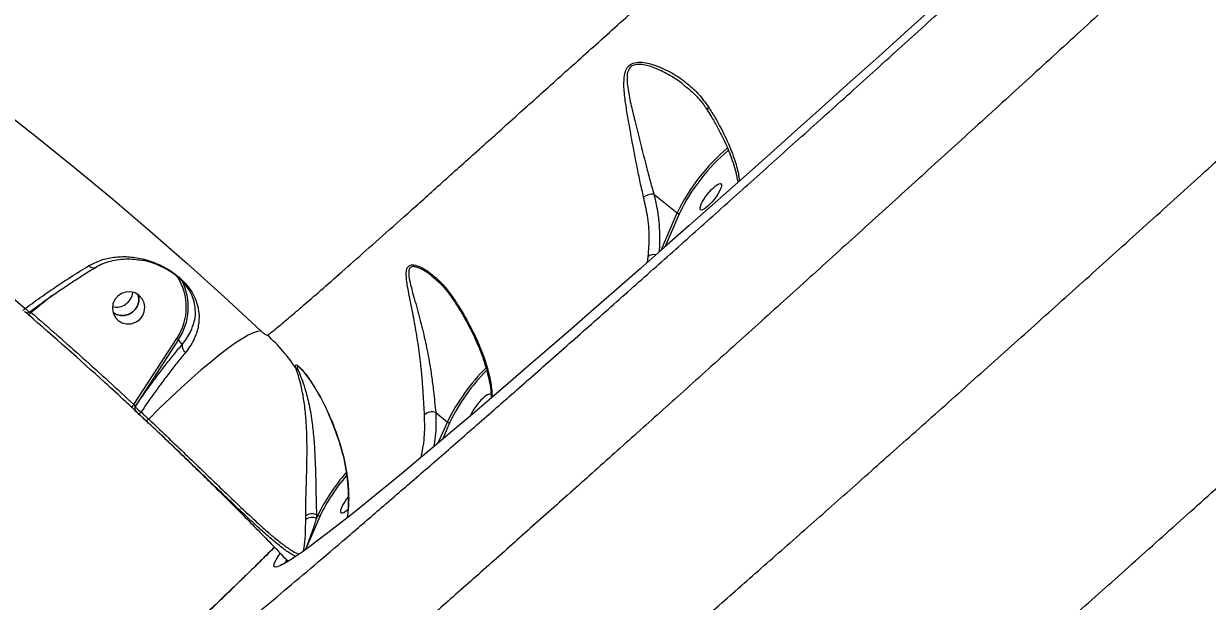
# Model space of a CAD drawing. Header units: millimetres. Extents: x -8422 to 28150, y -6982 to 5510.
# Drawn here: x 22440.4 to 22767, y 875.6 to 1035.1 of the extents above; entities that cross this region are included whole.
import ezdxf

# ---------------------------------------------------------------- set-up
doc = ezdxf.new("R2010")
doc.units = ezdxf.units.MM
for name, color, linetype in [('DIKOM_ОБЪЕКТ', 7, 'Continuous'), ('DIKOM_РАЗМЕР_ЗОНА', 7, 'Continuous'), ('DIKOM_РАЗМЕР_ОБЪЕКТА', 7, 'Continuous')]:
    doc.layers.add(name, color=color, linetype=linetype)
doc.styles.add('style1', font='arial.ttf', dxfattribs={"width": 0.8})
doc.dimstyles.new('1-50', dxfattribs={"dimtxt": 300, "dimasz": 200, "dimexe": 100, "dimexo": 0, "dimgap": 100, "dimtad": 1, "dimdec": 0, "dimtxsty": 'style1', "dimcen": 0, "dimclrd": 7, "dimclre": 7, "dimadec": 1, "dimazin": 2, "dimtfac": 1, "dimtdec": 0, "dimtmove": 1, "dimatfit": 3, "dimfxl": 0, "dimlwd": 25, "dimlwe": 18, "dimarcsym": 0})

# ---------------------------------------------------------------- blocks, each defined once
blk = doc.blocks.new('*D15')
at = {"layer": 'Defpoints', "color": 0, "transparency": 16777216}
for p in [(19380.28, 3651.45), (27070.13, 3651.45), (15204.41, -3115.19)]:
    blk.add_point(p, dxfattribs=at)
at = {"layer": 'DIKOM_РАЗМЕР_ОБЪЕКТА', "color": 7, "lineweight": 18, "transparency": 16777216}
for p, q in [((19380.28, 3651.45), (27170.13, 3651.45)), ((15204.41, -3115.19), (27170.13, -3115.19))]:
    blk.add_line(p, q, dxfattribs=at)
at = {"layer": 'DIKOM_РАЗМЕР_ОБЪЕКТА', "color": 7, "lineweight": 25, "transparency": 16777216}
blk.add_line((27070.13, -2915.19), (27070.13, 3451.45), dxfattribs=at)
at = {"layer": 'DIKOM_РАЗМЕР_ОБЪЕКТА', "color": 7, "transparency": 16777216}
for points in [[(27036.8, 3451.45), (27103.47, 3451.45), (27070.13, 3651.45)], [(27036.8, -2915.19), (27103.47, -2915.19), (27070.13, -3115.19)]]:
    blk.add_solid(points, dxfattribs=at)
at = {"layer": 'DIKOM_РАЗМЕР_ОБЪЕКТА', "color": 0, "transparency": 16777216, "insert": (26816.96, -135.25), "char_height": 300, "attachment_point": 5, "rotation": 90, "style": 'style1'}
blk.add_mtext('6750', dxfattribs=at)
blk = doc.blocks.new('*D16')
at = {"layer": 'Defpoints', "color": 0, "transparency": 16777216}
for p in [(12490, 1387.95), (23986.61, 1004.03), (12490, -5796.5)]:
    blk.add_point(p, dxfattribs=at)
at = {"layer": 'DIKOM_РАЗМЕР_ОБЪЕКТА', "color": 7, "lineweight": 18, "transparency": 16777216}
for p, q in [((12490, 1387.95), (12490, -5896.5)), ((23986.61, 1004.03), (23986.61, -5896.5))]:
    blk.add_line(p, q, dxfattribs=at)
at = {"layer": 'DIKOM_РАЗМЕР_ОБЪЕКТА', "color": 7, "lineweight": 25, "transparency": 16777216}
blk.add_line((23786.61, -5796.5), (12690, -5796.5), dxfattribs=at)
at = {"layer": 'DIKOM_РАЗМЕР_ОБЪЕКТА', "color": 7, "transparency": 16777216}
for points in [[(12690, -5763.17), (12690, -5829.83), (12490, -5796.5)], [(23786.61, -5763.17), (23786.61, -5829.83), (23986.61, -5796.5)]]:
    blk.add_solid(points, dxfattribs=at)
at = {"layer": 'DIKOM_РАЗМЕР_ОБЪЕКТА', "color": 0, "transparency": 16777216, "insert": (18238.3, -5543.33), "char_height": 300, "attachment_point": 5, "style": 'style1'}
blk.add_mtext('11500', dxfattribs=at)
blk = doc.blocks.new('*D14')
at = {"layer": 'Defpoints', "color": 0, "transparency": 16777216}
for p in [(20684.73, 5148.63), (28049.7, 5148.63), (14575.76, -5055.5)]:
    blk.add_point(p, dxfattribs=at)
at = {"layer": 'DIKOM_РАЗМЕР_ЗОНА', "color": 7, "lineweight": 18, "transparency": 16777216}
for p, q in [((20684.73, 5148.63), (28149.7, 5148.63)), ((14575.76, -5055.5), (28149.7, -5055.5))]:
    blk.add_line(p, q, dxfattribs=at)
at = {"layer": 'DIKOM_РАЗМЕР_ЗОНА', "color": 7, "lineweight": 25, "transparency": 16777216}
blk.add_line((28049.7, -4855.5), (28049.7, 4948.63), dxfattribs=at)
at = {"layer": 'DIKOM_РАЗМЕР_ЗОНА', "color": 7, "transparency": 16777216}
for points in [[(28016.36, 4948.63), (28083.03, 4948.63), (28049.7, 5148.63)], [(28016.36, -4855.5), (28083.03, -4855.5), (28049.7, -5055.5)]]:
    blk.add_solid(points, dxfattribs=at)
at = {"layer": 'DIKOM_РАЗМЕР_ЗОНА', "color": 0, "transparency": 16777216, "insert": (27796.52, -63.59), "char_height": 300, "attachment_point": 5, "rotation": 90, "style": 'style1'}
blk.add_mtext('10200', dxfattribs=at)
blk = doc.blocks.new('*D13')
at = {"layer": 'Defpoints', "color": 0, "transparency": 16777216}
for p in [(10490, 1785.06), (25983.09, 460.53), (10490, -6882.5)]:
    blk.add_point(p, dxfattribs=at)
at = {"layer": 'DIKOM_РАЗМЕР_ЗОНА', "color": 7, "lineweight": 18, "transparency": 16777216}
for p, q in [((10490, 1785.06), (10490, -6982.5)), ((25983.09, 460.53), (25983.09, -6982.5))]:
    blk.add_line(p, q, dxfattribs=at)
at = {"layer": 'DIKOM_РАЗМЕР_ЗОНА', "color": 7, "lineweight": 25, "transparency": 16777216}
blk.add_line((25783.09, -6882.5), (10690, -6882.5), dxfattribs=at)
at = {"layer": 'DIKOM_РАЗМЕР_ЗОНА', "color": 7, "transparency": 16777216}
for points in [[(10690, -6849.17), (10690, -6915.83), (10490, -6882.5)], [(25783.09, -6849.17), (25783.09, -6915.83), (25983.09, -6882.5)]]:
    blk.add_solid(points, dxfattribs=at)
at = {"layer": 'DIKOM_РАЗМЕР_ЗОНА', "color": 0, "transparency": 16777216, "insert": (18236.55, -6629.33), "char_height": 300, "attachment_point": 5, "style": 'style1'}
blk.add_mtext('15500', dxfattribs=at)

msp = doc.modelspace()

# ---------------------------------------------------------------- linework, layer by layer
at = {"layer": 'DIKOM_ОБЪЕКТ', "color": 7, "linetype": 'Continuous', "lineweight": 15}
for p, q in [((22623.02, 1017.68), (22622.88, 1017.8)), ((22614.31, 987.94), (22620.71, 982.79)), ((22616.28, 972.49), (22620.71, 982.79)), ((22621.39, 982.72), (22617.41, 973.5)), ((22460.07, 967.68), (22460.04, 967.67)), ((22448.34, 959.98), (22442.49, 955.33)), ((22559.04, 958.72), (22559.06, 958.69)), ((22440.78, 955.53), (22440.78, 955.53)), ((22470.88, 929.89), (22482.72, 948.15)), ((22483.19, 947.82), (22471.22, 929.37)), ((22484.15, 946.47), (22483.19, 947.82)), ((22471.22, 929.37), (22471.23, 929.36)), ((22471.38, 928.11), (22471.38, 928.11)), ((22554.11, 927.67), (22557.33, 925.08)), ((22554.84, 919.31), (22557.33, 925.08)), ((22558, 925.02), (22555.95, 920.25)), ((22522.26, 899.23), (22518.23, 889.88)), ((22518.26, 898.1), (22518.27, 899.18)), ((22521.23, 899.58), (22521.22, 898.46)), ((22521.22, 898.46), (22521.58, 899.3)), ((22521.23, 899.59), (22521.23, 899.58)), ((22521.23, 899.58), (22521.58, 899.3))]:
    msp.add_line(p, q, dxfattribs=at)
at = {"layer": 'DIKOM_ОБЪЕКТ', "color": 7, "linetype": 'Continuous', "lineweight": 15, "flags": 128}
for points in [[(22692.5, 1040.55), (22684.38, 1033.24), (22676.38, 1026.03), (22668.49, 1018.95), (22660.73, 1012), (22653.11, 1005.18), (22645.62, 998.5), (22638.28, 991.97), (22631.09, 985.59), (22624.06, 979.36), (22617.19, 973.29), (22610.49, 967.39), (22603.96, 961.67), (22597.61, 956.11), (22591.45, 950.74), (22585.48, 945.55), (22579.71, 940.55), (22574.13, 935.75), (22568.76, 931.14), (22563.6, 926.73), (22558.65, 922.53), (22553.92, 918.54), (22549.41, 914.76), (22545.13, 911.19), (22541.07, 907.84), (22537.25, 904.71), (22533.66, 901.8), (22530.32, 899.12), (22527.21, 896.67), (22524.34, 894.45), (22521.73, 892.45), (22519.36, 890.7), (22517.24, 889.17), (22515.37, 887.88), (22513.76, 886.83), (22512.4, 886.02), (22512.39, 886.02)], [(22402.92, 1034.54), (22412.09, 1027.98), (22422.75, 1020.14), (22433.38, 1012.08), (22443.95, 1003.81), (22454.46, 995.35), (22464.91, 986.69), (22475.29, 977.84), (22485.58, 968.81), (22495.79, 959.61), (22505.91, 950.23)], [(22392.02, 995.8), (22398.2, 991.11), (22404.35, 986.36), (22410.49, 981.54), (22416.61, 976.65), (22422.72, 971.7), (22428.79, 966.68), (22434.85, 961.6), (22440.88, 956.46)], [(22466.53, 953.13), (22467.61, 952.48), (22468.84, 952.17), (22470.12, 952.21), (22471.33, 952.61), (22472.39, 953.33), (22473.2, 954.32), (22473.71, 955.49), (22473.86, 956.75), (22473.66, 958), (22473.1, 959.13), (22472.25, 960.06), (22471.17, 960.7), (22469.94, 961.02), (22468.66, 960.97), (22467.45, 960.57), (22466.39, 959.85), (22465.58, 958.86), (22465.07, 957.69), (22464.91, 956.43), (22465.12, 955.19), (22465.67, 954.05), (22466.53, 953.13)], [(22505.91, 950.23), (22504.98, 950.11), (22503.8, 949.71), (22502.37, 949.03), (22500.71, 948.07), (22498.83, 946.84), (22496.75, 945.35), (22494.48, 943.61), (22492.04, 941.64), (22489.44, 939.45), (22486.71, 937.06), (22483.88, 934.49), (22480.95, 931.75), (22477.96, 928.87), (22474.93, 925.87)], [(22472.82, 927.84), (22473.09, 927.59), (22473.35, 927.34), (22473.61, 927.1), (22473.88, 926.85), (22474.14, 926.61), (22474.4, 926.36), (22474.66, 926.11), (22474.93, 925.87)], [(22474.29, 925.38), (22474.03, 925.63), (22473.77, 925.88), (22473.5, 926.12), (22473.24, 926.37), (22472.98, 926.62), (22472.71, 926.86), (22472.45, 927.11), (22472.19, 927.36)], [(22512.39, 886.02), (22511.29, 885.45), (22510.45, 885.11), (22509.86, 885.02), (22509.53, 885.16), (22509.46, 885.54), (22509.64, 886.17), (22510.09, 887.03), (22510.79, 888.12), (22511.25, 888.78)], [(22512.98, 887.03), (22512.91, 886.91), (22512.49, 886.1)]]:
    msp.add_lwpolyline(points, dxfattribs=at)
at = {"layer": 'DIKOM_ОБЪЕКТ', "color": 7, "linetype": 'Continuous', "lineweight": 15}
for centre, radius, start, end in [((22630.04, 1011.32), 0.934, 132.7245, 199.0596), ((22669.91, 958.98), 54.66, 130.1608, 154.1783), ((22668.82, 959.85), 52.66, 130.0789, 154.258), ((22613.87, 984.04), 3.93, 83.5866, 127.5042), ((22621.1, 983.22), 0.574, 227.9737, 300.3638), ((22614.2, 968.85), 2.44, 75.1956, 126.877), ((22459.68, 969.11), 1.49, 215.4285, 284.1394), ((22469.55, 956.8), 15.76, 326.7432, 32.4772), ((22469.58, 956.74), 16.27, 326.7702, 26.4745), ((22466.02, 961.34), 4.54, 256.1138, 354.5092), ((22559.57, 958.95), 0.578, 151.9303, 203.6797), ((22440.01, 957.01), 1.03, 281.8291, 327.8226), ((22441.23, 956.12), 1.48, 289.6867, 328.0024), ((22481.15, 945.47), 3.11, 48.9833, 59.6381), ((22473.64, 911.94), 50.39, 33.6242, 47.3814), ((22486.2, 946.13), 2.08, 170.6233, 239.2144), ((22516.96, 940.9), 1.73, 217.78, 242.9008), ((22606.9, 900.99), 55.12, 134.8818, 154.075), ((22605.59, 901.98), 52.87, 134.9956, 154.1745), ((22469.63, 930.74), 1.51, 287.8202, 325.7453), ((22472.05, 928.83), 0.99, 147.0426, 226.6737), ((22472.06, 928.83), 0.99, 147.0421, 226.6743), ((22471.7, 928.67), 1.4, 290.4477, 323.506), ((22553.05, 925.07), 2.81, 67.7871, 135.8433), ((22557.71, 925.51), 0.574, 227.9756, 300.3618), ((22569.11, 876.33), 52.79, 138.7431, 154.2055), ((22566.3, 878.27), 48.77, 138.9272, 154.5505), ((22520.03, 895.94), 2.79, 64.665, 129.3784), ((22521.97, 899.72), 0.574, 227.9736, 300.3639)]:
    msp.add_arc(centre, radius, start, end, dxfattribs=at)
msp.add_ellipse((22629.99, 987.24), major_axis=(2.82, 3.57), ratio=0.25693, dxfattribs=at)
for centre, start_param, end_param in [((22566.49, 929.18), 6.243033, 8.75363), ((22530.81, 903.62), 1.538307, 4.118416)]:
    msp.add_ellipse(centre, major_axis=(2.82, 3.57), ratio=0.25693, start_param=start_param, end_param=end_param, dxfattribs=at)
for points, knots in [([(22463.68, 845.62), (22462.89, 844.59), (22461.3, 842.51), (22460.1, 840.55), (22459.65, 839.32), (22459.85, 838.76), (22460.68, 838.77), (22462.14, 839.36), (22464.26, 840.57), (22467.07, 842.4), (22470.52, 844.84), (22474.57, 847.85), (22479.2, 851.4), (22484.38, 855.49), (22490.13, 860.12), (22496.52, 865.34), (22503.56, 871.16), (22511.24, 877.6), (22519.49, 884.58), (22528.21, 892), (22537.35, 899.86), (22546.89, 908.11), (22556.91, 916.81), (22567.47, 926.04), (22578.59, 935.8), (22590.26, 946.09), (22602.35, 956.79), (22614.72, 967.79), (22627.35, 979.05), (22640.2, 990.55), (22653.36, 1002.36), (22666.94, 1014.58), (22680.93, 1027.21), (22695.31, 1040.23), (22709.92, 1053.49), (22725.33, 1067.51), (22741.55, 1082.31), (22758.56, 1097.88), (22775.84, 1113.73), (22793.35, 1129.84), (22811.05, 1146.17), (22827.87, 1161.72), (22843.76, 1176.46), (22858.7, 1190.35), (22873.59, 1204.21), (22888.52, 1218.15), (22903.47, 1232.14), (22918.42, 1246.16), (22933.18, 1260.05), (22947.61, 1273.65), (22961.67, 1286.93), (22975.35, 1299.9), (22988.77, 1312.65), (23002.02, 1325.28), (23015.07, 1337.75), (23027.9, 1350.05), (23040.35, 1362.02), (23052.29, 1373.54), (23063.7, 1384.6), (23074.6, 1395.2), (23085.06, 1405.42), (23095.15, 1415.33), (23104.85, 1424.89), (23114.13, 1434.09), (23122.87, 1442.82), (23130.98, 1450.97), (23138.45, 1458.55), (23145.31, 1465.56), (23151.61, 1472.07), (23157.38, 1478.11), (23162.61, 1483.67), (23167.26, 1488.71), (23171.28, 1493.18), (23174.62, 1497.02), (23177.3, 1500.24), (23179.34, 1502.87), (23180.75, 1504.93), (23181.55, 1506.43), (23181.71, 1507.34), (23181.21, 1507.65), (23180.06, 1507.36), (23178.48, 1506.58), (23176.72, 1505.54), (23175.51, 1504.75), (23174.9, 1504.35)], [0, 0, 0, 0, 0.014465, 0.028965, 0.040896, 0.052838, 0.06478, 0.076711, 0.08899, 0.101279, 0.113569, 0.125847, 0.137779, 0.149722, 0.161665, 0.173598, 0.185878, 0.198169, 0.210461, 0.222741, 0.234655, 0.246579, 0.258502, 0.270416, 0.282674, 0.294944, 0.307213, 0.319472, 0.331406, 0.34335, 0.355294, 0.367228, 0.379509, 0.391801, 0.404093, 0.416374, 0.43016, 0.443953, 0.457739, 0.471823, 0.485915, 0.499998, 0.511916, 0.523844, 0.535771, 0.547689, 0.559953, 0.572228, 0.584503, 0.596767, 0.608684, 0.620612, 0.63254, 0.644457, 0.65672, 0.668993, 0.681267, 0.69353, 0.705463, 0.717406, 0.729349, 0.741282, 0.753561, 0.765852, 0.778142, 0.790422, 0.802353, 0.814295, 0.826236, 0.838167, 0.850446, 0.862736, 0.875027, 0.887306, 0.899222, 0.911149, 0.923075, 0.934991, 0.947253, 0.959525, 0.971798, 0.98406, 0.992027, 1, 1, 1, 1]), ([(23225.41, 1503.91), (23225.44, 1503.9), (23225.66, 1503.85), (23225.41, 1503.15), (23224.58, 1501.75), (23222.99, 1499.63), (23220.72, 1496.89), (23217.78, 1493.54), (23214.2, 1489.61), (23210, 1485.13), (23205.17, 1480.07), (23199.66, 1474.39), (23193.45, 1468.07), (23186.54, 1461.1), (23178.99, 1453.56), (23170.91, 1445.55), (23162.32, 1437.08), (23153.26, 1428.19), (23143.66, 1418.82), (23133.45, 1408.89), (23122.61, 1398.4), (23111.16, 1387.36), (23099.21, 1375.88), (23086.92, 1364.11), (23074.32, 1352.07), (23061.44, 1339.8), (23048.19, 1327.21), (23034.45, 1314.19), (23020.24, 1300.74), (23005.57, 1286.89), (22990.59, 1272.79), (22975.5, 1258.61), (22960.31, 1244.36), (22945.06, 1230.08), (22929.64, 1215.66), (22913.92, 1201), (22897.92, 1186.09), (22881.66, 1170.97), (22865.33, 1155.82), (22848.29, 1140.02), (22830.57, 1123.62), (22812.19, 1106.65), (22793.76, 1089.65), (22775.31, 1072.67), (22756.89, 1055.76), (22739.61, 1039.92), (22723.46, 1025.15), (22708.43, 1011.43), (22693.63, 997.94), (22678.95, 984.6), (22664.42, 971.42), (22650.08, 958.44), (22636.09, 945.8), (22622.62, 933.67), (22609.67, 922.04), (22597.25, 910.92), (22585.26, 900.21), (22573.59, 889.84), (22562.3, 879.82), (22551.41, 870.21), (22541.05, 861.1), (22531.32, 852.59), (22522.24, 844.7), (22513.8, 837.39), (22505.92, 830.63), (22498.55, 824.36), (22491.74, 818.62), (22485.5, 813.42), (22479.91, 808.85), (22475.04, 804.94), (22470.86, 801.68), (22467.36, 799.05), (22464.52, 797.04), (22462.3, 795.61), (22460.8, 794.86), (22460.04, 794.64), (22459.99, 794.87), (22459.99, 794.91)], [0, 0, 0, 0, 0.002674, 0.015913, 0.029531, 0.043163, 0.056794, 0.070413, 0.083673, 0.096944, 0.110214, 0.123474, 0.137119, 0.150778, 0.164436, 0.178082, 0.191342, 0.204614, 0.217886, 0.231147, 0.244793, 0.258451, 0.27211, 0.285756, 0.298999, 0.312254, 0.325509, 0.338752, 0.352379, 0.366018, 0.379657, 0.393284, 0.406529, 0.419785, 0.433041, 0.446285, 0.459914, 0.473556, 0.487197, 0.500826, 0.516147, 0.531476, 0.546797, 0.562449, 0.578109, 0.593761, 0.607023, 0.620296, 0.633569, 0.646831, 0.660478, 0.674138, 0.687797, 0.701445, 0.714684, 0.727934, 0.741185, 0.754424, 0.768046, 0.781681, 0.795315, 0.808937, 0.822198, 0.83547, 0.848743, 0.862003, 0.875651, 0.889312, 0.902972, 0.91662, 0.929876, 0.943144, 0.956412, 0.969668, 0.983311, 0.996967, 1, 1, 1, 1]), ([(22621.68, 865.21), (22625.68, 868.71), (22633.69, 875.72), (22646.25, 886.77), (22659.17, 898.17), (22672.59, 910.07), (22686.51, 922.44), (22700.91, 935.29), (22715.62, 948.46), (22730.48, 961.81), (22745.46, 975.3), (22760.52, 988.91), (22775.77, 1002.73), (22791.33, 1016.88), (22807.19, 1031.34), (22823.33, 1046.1), (22839.56, 1060.99), (22855.7, 1075.83), (22871.72, 1090.62), (22887.6, 1105.31), (22903.46, 1120.03), (22919.41, 1134.87), (22935.43, 1149.83), (22951.5, 1164.87), (22967.42, 1179.83), (22983.01, 1194.51), (22998.26, 1208.92), (23013.14, 1223.02), (23027.78, 1236.93), (23042.3, 1250.77), (23056.65, 1264.5), (23070.81, 1278.08), (23084.62, 1291.37), (23098.78, 1305.05), (23113.18, 1319.01), (23127.76, 1333.2), (23136.94, 1342.19), (23141.53, 1346.69)], [0, 0, 0, 0, 0.027716, 0.055455, 0.083195, 0.110911, 0.139432, 0.167979, 0.196526, 0.225047, 0.252759, 0.280495, 0.30823, 0.335942, 0.364457, 0.392998, 0.421539, 0.450054, 0.477791, 0.505552, 0.533314, 0.561051, 0.589595, 0.618166, 0.646737, 0.675282, 0.70299, 0.730722, 0.758455, 0.786163, 0.814675, 0.843213, 0.871751, 0.900263, 0.933502, 0.966761, 1, 1, 1, 1]), ([(22507.76, 949.02), (22508.48, 949.59), (22509.92, 950.73), (22512.95, 953.26), (22516.62, 956.39), (22521.15, 960.32), (22526.6, 965.1), (22533.02, 970.78), (22540.31, 977.27), (22548.48, 984.56), (22557.52, 992.66), (22567.14, 1001.3), (22577.26, 1010.39), (22587.82, 1019.87), (22599.09, 1029.99), (22611.06, 1040.75), (22623.73, 1052.11), (22637.09, 1064.08), (22651.12, 1076.65), (22665.87, 1089.85), (22681.12, 1103.49), (22696.51, 1117.24), (22711.89, 1130.99), (22727.17, 1144.66), (22742.79, 1158.63), (22758.7, 1172.87), (22774.85, 1187.35), (22790.77, 1201.65), (22806.43, 1215.74), (22821.78, 1229.58), (22837.15, 1243.47), (22852.49, 1257.38), (22867.77, 1271.27), (22877.74, 1280.36), (22882.72, 1284.9)], [0, 0, 0, 0, 0.028334, 0.056667, 0.085283, 0.113898, 0.145532, 0.177191, 0.208824, 0.24139, 0.273983, 0.306549, 0.337187, 0.367849, 0.398487, 0.43001, 0.461558, 0.49308, 0.525743, 0.558406, 0.591537, 0.624669, 0.655787, 0.68693, 0.718048, 0.750073, 0.782124, 0.81415, 0.844705, 0.875282, 0.905838, 0.937217, 0.968621, 1, 1, 1, 1]), ([(22701.81, 846.5), (22703.28, 847.79), (22706.96, 851.03), (22713.01, 856.38), (22719.94, 862.51), (22727, 868.78), (22734.2, 875.18), (22741.53, 881.72), (22748.99, 888.38), (22756.58, 895.18), (22764.27, 902.07), (22772.05, 909.07), (22779.94, 916.17), (22787.96, 923.41), (22796.1, 930.76), (22804.33, 938.21), (22812.64, 945.75), (22821.01, 953.35), (22829.42, 961), (22837.85, 968.68), (22846.33, 976.42), (22854.87, 984.22), (22863.49, 992.11), (22872.17, 1000.06), (22880.88, 1008.07), (22889.63, 1016.1), (22898.39, 1024.17), (22907.17, 1032.27), (22915.96, 1040.39), (22924.74, 1048.51), (22933.5, 1056.61), (22942.24, 1064.73), (22950.99, 1072.85), (22959.73, 1080.98), (22968.43, 1089.08), (22977.1, 1097.17), (22985.73, 1105.23), (22994.33, 1113.27), (23002.88, 1121.29), (23011.41, 1129.28), (23019.88, 1137.24), (23028.28, 1145.16), (23036.6, 1153), (23044.82, 1160.76), (23052.94, 1168.43), (23060.95, 1176.03), (23068.87, 1183.54), (23076.69, 1190.97), (23084.42, 1198.33), (23092.06, 1205.62), (23099.6, 1212.83), (23107.01, 1219.93), (23114.28, 1226.9), (23121.4, 1233.74), (23128.41, 1240.5), (23135.3, 1247.16), (23142.06, 1253.7), (23148.39, 1259.84), (23152.38, 1263.73), (23154.24, 1265.53)], [0, 0, 0, 0, 0.011749, 0.029569, 0.047278, 0.06489, 0.082608, 0.100306, 0.118003, 0.135715, 0.153472, 0.171022, 0.188677, 0.206408, 0.224188, 0.241991, 0.259788, 0.277546, 0.295238, 0.312838, 0.330329, 0.347917, 0.3656, 0.383279, 0.400968, 0.418687, 0.436335, 0.454007, 0.471728, 0.489412, 0.506982, 0.52453, 0.542217, 0.559869, 0.5775, 0.595124, 0.612752, 0.630395, 0.648065, 0.665776, 0.68354, 0.701284, 0.719008, 0.736673, 0.754299, 0.771903, 0.789505, 0.807119, 0.824762, 0.842453, 0.860209, 0.878051, 0.895642, 0.913296, 0.93104, 0.948848, 0.966695, 0.984554, 1, 1, 1, 1]), ([(22611.48, 987.16), (22611.17, 988.5), (22610.53, 991.2), (22609.55, 996.11), (22608.48, 1001.64), (22607.52, 1007.08), (22606.68, 1011.79), (22606.12, 1015.79), (22605.98, 1019.16), (22606.29, 1021.69), (22607.11, 1023.33), (22608.57, 1024.3), (22610.51, 1024.49), (22612.58, 1024.19), (22615.56, 1023.31), (22619.33, 1021.56), (22623.38, 1018.75), (22626.83, 1015.6), (22628.54, 1013.2), (22629.4, 1012.01)], [0, 0, 0, 0, 0.06383, 0.127769, 0.215881, 0.304121, 0.365605, 0.427188, 0.488252, 0.526875, 0.557601, 0.588566, 0.624307, 0.65855, 0.692896, 0.77489, 0.856991, 0.928527, 1, 1, 1, 1]), ([(22622.88, 1017.8), (22622.61, 1018.04), (22621.22, 1019.29), (22618.25, 1021.08), (22614.94, 1022.73), (22612.31, 1023.56), (22610.5, 1023.88), (22608.91, 1023.76), (22608.03, 1023.24), (22607.42, 1022.56), (22606.95, 1021.45), (22606.86, 1019.57), (22607.14, 1016.71), (22607.9, 1012.95), (22609.1, 1007.93), (22610.51, 1002.33), (22611.91, 996.85), (22613.17, 991.97), (22613.93, 989.3), (22614.31, 987.94)], [0, 0, 0, 0, 0.020694, 0.10752, 0.195732, 0.231396, 0.267635, 0.304784, 0.330613, 0.337209, 0.369641, 0.411079, 0.454253, 0.539572, 0.626331, 0.734509, 0.845059, 0.921602, 1, 1, 1, 1]), ([(22622.91, 1017.81), (22623.36, 1017.47), (22624.64, 1016.48), (22626.46, 1014.64), (22628.1, 1012.72), (22628.87, 1011.44), (22629.14, 1011.01)], [0, 0, 0, 0, 0.182402, 0.517168, 0.834111, 1, 1, 1, 1]), ([(22629.14, 1011), (22629.53, 1010.38), (22630.55, 1008.76), (22631.98, 1006.2), (22633.46, 1003.33), (22634.72, 1000.54), (22635.76, 997.86), (22636.58, 995.32), (22637.16, 993.09), (22637.36, 991.8), (22637.45, 991.24)], [0, 0, 0, 0, 0.083973, 0.218511, 0.353717, 0.489401, 0.625353, 0.760694, 0.896168, 1, 1, 1, 1]), ([(22629.4, 1012.01), (22630.02, 1011.02), (22631.86, 1008.05), (22634.39, 1003.21), (22636.46, 998.05), (22637.6, 994.15), (22637.8, 992.25), (22637.86, 991.61)], [0, 0, 0, 0, 0.129845, 0.390127, 0.656817, 0.883345, 1, 1, 1, 1]), ([(22612.74, 970.8), (22612.88, 972.59), (22613.16, 976.2), (22612.68, 981.73), (22611.86, 985.46), (22611.48, 987.16)], [0, 0, 0, 0, 0.348178, 0.703135, 1, 1, 1, 1]), ([(22614.31, 987.94), (22614.6, 986.69), (22615.18, 984.17), (22615.69, 980.45), (22615.93, 976.78), (22615.9, 973.95), (22615.74, 972.4), (22615.7, 971.99)], [0, 0, 0, 0, 0.225983, 0.451965, 0.684524, 0.917086, 1, 1, 1, 1]), ([(22458.46, 968.25), (22459.55, 968.8), (22461.74, 969.91), (22465.38, 970.68), (22469.18, 970.83), (22472.54, 970.34), (22475.35, 969.55), (22477.43, 968.75), (22479.34, 967.8), (22481.36, 966.59), (22483.57, 964.91), (22485.4, 963.01), (22486.61, 961.34), (22487.62, 959.58), (22488.41, 957.51), (22488.9, 954.79), (22488.78, 951.7), (22487.88, 948.73), (22486.61, 946.27), (22485.63, 944.98), (22485.14, 944.34)], [0, 0, 0, 0, 0.072775, 0.145626, 0.222084, 0.298518, 0.340928, 0.383292, 0.416482, 0.44961, 0.498644, 0.54779, 0.580847, 0.613967, 0.671083, 0.728318, 0.813204, 0.898077, 0.949049, 1, 1, 1, 1]), ([(22460.06, 967.69), (22460.65, 968.01), (22461.89, 968.7), (22463.94, 969.42), (22466.19, 969.92), (22468.57, 970.13), (22470.8, 970.08), (22472.26, 969.84), (22472.86, 969.74)], [0, 0, 0, 0, 0.153654, 0.322518, 0.498283, 0.679801, 0.866373, 1, 1, 1, 1]), ([(22612.5, 969.18), (22612.53, 969.35), (22612.63, 969.87), (22612.69, 970.43), (22612.74, 970.8)], [0, 0, 0, 0, 0.341729, 1, 1, 1, 1]), ([(22440.88, 956.46), (22442.46, 957.61), (22445.37, 959.72), (22449.53, 962.58), (22453.89, 965.46), (22456.78, 967.22), (22458.46, 968.25)], [0, 0, 0, 0, 0.258077, 0.475009, 0.694073, 1, 1, 1, 1]), ([(22444.15, 956.99), (22445.2, 957.75), (22447.32, 959.28), (22450.46, 961.47), (22453.57, 963.56), (22456.58, 965.51), (22458.74, 966.87), (22459.86, 967.54), (22460.05, 967.65)], [0, 0, 0, 0, 0.189652, 0.382328, 0.575464, 0.76848, 0.960872, 1, 1, 1, 1]), ([(22487.46, 952.79), (22487.49, 952.88), (22487.88, 954), (22487.87, 955.81), (22487.55, 958.25), (22486.9, 960.08), (22486.03, 961.66), (22484.98, 963.14), (22483.33, 964.87), (22481.33, 966.39), (22479.5, 967.47), (22477.76, 968.33), (22475.86, 969.03), (22474.25, 969.54), (22473.33, 969.66), (22473.07, 969.69)], [0, 0, 0, 0, 0.01411, 0.178864, 0.285417, 0.394043, 0.453579, 0.514579, 0.601738, 0.688774, 0.748379, 0.809723, 0.888703, 0.968838, 1, 1, 1, 1]), ([(22551.03, 927.03), (22550.98, 927.96), (22550.87, 929.82), (22550.68, 933.19), (22550.41, 936.94), (22549.96, 941.62), (22549.27, 946.85), (22548.32, 952.54), (22547.2, 958), (22546.41, 962.03), (22546.03, 964.72), (22545.95, 966.32), (22546.17, 967.65), (22546.89, 968.43), (22548.2, 968.56), (22550.05, 967.88), (22552.17, 966.57), (22554.47, 964.69), (22556.85, 962.29), (22558.32, 960.25), (22559.06, 959.22)], [0, 0, 0, 0, 0.047839, 0.095733, 0.155129, 0.21462, 0.302068, 0.389666, 0.48175, 0.573688, 0.607072, 0.640386, 0.67723, 0.707557, 0.737925, 0.782831, 0.829122, 0.875539, 0.937763, 1, 1, 1, 1]), ([(22553.15, 965.27), (22553.05, 965.35), (22552.22, 966.08), (22550.64, 967.1), (22548.77, 967.97), (22547.5, 968.03), (22546.79, 967.46), (22546.6, 966.15), (22546.89, 964.18), (22547.47, 961.77), (22548.46, 958.24), (22549.74, 953.64), (22551.17, 947.83), (22552.23, 942.53), (22553, 937.73), (22553.48, 933.95), (22553.84, 930.52), (22554.02, 928.63), (22554.11, 927.67)], [0, 0, 0, 0, 0.007872, 0.067501, 0.12063, 0.151818, 0.182927, 0.222839, 0.276021, 0.333707, 0.391478, 0.510274, 0.620678, 0.733414, 0.807454, 0.883212, 0.940734, 1, 1, 1, 1]), ([(22553.15, 965.27), (22553.52, 964.97), (22554.56, 964.14), (22556.19, 962.49), (22557.81, 960.61), (22558.69, 959.26), (22559.04, 958.72)], [0, 0, 0, 0, 0.167138, 0.47333, 0.790212, 1, 1, 1, 1]), ([(22472.02, 960.23), (22472.08, 960.01), (22472.27, 959.31), (22472.19, 958.05), (22471.64, 956.63), (22470.64, 955.46), (22469.31, 954.68), (22467.8, 954.39), (22466.33, 954.57), (22465.53, 955.05), (22465.15, 955.28)], [0, 0, 0, 0, 0.06295, 0.199241, 0.335533, 0.471814, 0.608097, 0.744399, 0.880693, 1, 1, 1, 1]), ([(22465.16, 955.27), (22465.56, 955.03), (22466.39, 954.55), (22467.88, 954.4), (22469.38, 954.71), (22470.7, 955.51), (22471.69, 956.7), (22472.2, 958.13), (22472.3, 959.39), (22472.04, 960.05), (22471.96, 960.26)], [0, 0, 0, 0, 0.124934, 0.26093, 0.396921, 0.532917, 0.668918, 0.804908, 0.940903, 1, 1, 1, 1]), ([(22442.06, 955.44), (22442.75, 955.96), (22443.44, 956.48), (22444.14, 956.98), (22444.15, 956.99)], [0, 0, 0, 0, 0.982499, 1, 1, 1, 1]), ([(22559.05, 958.68), (22559.61, 957.82), (22560.8, 955.97), (22562.42, 953.18), (22563.95, 950.28), (22565.31, 947.39), (22566.51, 944.54), (22567.5, 941.75), (22568.32, 939.02), (22568.92, 936.39), (22569.32, 933.93), (22569.41, 932.45), (22569.45, 931.74)], [0, 0, 0, 0, 0.083061, 0.177, 0.273513, 0.37253, 0.473795, 0.576876, 0.681654, 0.78988, 0.898989, 1, 1, 1, 1]), ([(22559.06, 959.22), (22559.71, 958.23), (22561.66, 955.23), (22564.34, 950.38), (22566.76, 945), (22568.41, 940.13), (22569.44, 935.76), (22569.62, 933.21), (22569.71, 931.96)], [0, 0, 0, 0, 0.094051, 0.284548, 0.475184, 0.651682, 0.828788, 1, 1, 1, 1]), ([(22440.67, 955.62), (22440.68, 955.61), (22440.76, 955.54), (22440.79, 955.52), (22440.83, 955.48), (22440.86, 955.46), (22440.95, 955.4), (22441.14, 955.3), (22441.43, 955.24), (22441.77, 955.28), (22441.96, 955.4), (22442.05, 955.46)], [0, 0, 0, 0, 0.034038, 0.238117, 0.284695, 0.308441, 0.338449, 0.465498, 0.645921, 0.820289, 1, 1, 1, 1]), ([(22440.82, 955.5), (22440.82, 955.5), (22440.82, 955.5), (22440.86, 955.46), (22440.94, 955.4), (22440.98, 955.37)], [0, 0, 0, 0, 0.128543, 0.473661, 1, 1, 1, 1]), ([(22440.88, 956.46), (22441, 956.34), (22441.28, 956.07), (22441.59, 955.78), (22441.85, 955.56), (22442.01, 955.45), (22442.03, 955.47), (22442.04, 955.47)], [0, 0, 0, 0, 0.210919, 0.470867, 0.620557, 0.876069, 1, 1, 1, 1]), ([(22441.73, 954.72), (22441.61, 954.83), (22441.36, 955.05), (22441.09, 955.27), (22441, 955.34), (22440.98, 955.37)], [0, 0, 0, 0, 0.419448, 0.839203, 1, 1, 1, 1]), ([(22470.09, 929.3), (22469.61, 929.75), (22467.21, 931.98), (22457.87, 940.58), (22448.81, 948.52), (22441.73, 954.72)], [0, 0, 0, 0, 0.051712, 0.258558, 1, 1, 1, 1]), ([(22442.07, 955.5), (22442.07, 955.5), (22442.09, 955.49), (22442.18, 955.46), (22442.32, 955.4), (22442.43, 955.36), (22442.49, 955.33)], [0, 0, 0, 0, 0.131839, 0.408094, 0.699396, 1, 1, 1, 1]), ([(22442.49, 955.33), (22447.28, 951.16), (22456.86, 942.81), (22466.2, 934.2), (22470.88, 929.89)], [0, 0, 0, 0, 0.499919, 1, 1, 1, 1]), ([(22484.15, 946.47), (22484.61, 947.05), (22485.55, 948.21), (22486.75, 950.33), (22487.19, 951.87), (22487.46, 952.79)], [0, 0, 0, 0, 0.283928, 0.571537, 1, 1, 1, 1]), ([(22505.91, 950.23), (22505.99, 950.16), (22506.15, 950.01), (22506.46, 949.75), (22506.81, 949.48), (22507.25, 949.17), (22507.52, 949.04), (22507.69, 949), (22507.73, 949.01), (22507.76, 949.02)], [0, 0, 0, 0, 0.076761, 0.160531, 0.317405, 0.46612, 0.762493, 0.842853, 1, 1, 1, 1]), ([(22471.23, 929.36), (22472.38, 931.01), (22474.34, 933.82), (22477.09, 937.55), (22479.48, 940.71), (22481.85, 943.71), (22483.38, 945.55), (22484.15, 946.47)], [0, 0, 0, 0, 0.259054, 0.441628, 0.624193, 0.8121, 1, 1, 1, 1]), ([(22485.14, 944.34), (22484.43, 943.48), (22483.01, 941.76), (22480.77, 938.88), (22478.46, 935.82), (22476.16, 932.64), (22474.28, 929.96), (22473.19, 928.37), (22472.82, 927.84)], [0, 0, 0, 0, 0.182797, 0.365592, 0.553747, 0.741901, 0.914192, 1, 1, 1, 1]), ([(22515.6, 939.84), (22515.51, 940.17), (22515.34, 940.76), (22515.58, 940.97), (22516.32, 940.49), (22517.5, 939.25), (22518.86, 937.52), (22519.71, 936.21), (22520.15, 935.55)], [0, 0, 0, 0, 0.167264, 0.30432, 0.441676, 0.637035, 0.816726, 1, 1, 1, 1]), ([(22518.27, 899.18), (22518.27, 900.06), (22518.27, 901.82), (22518.35, 904.79), (22518.44, 907.91), (22518.54, 911.35), (22518.62, 914.99), (22518.63, 919), (22518.53, 923.11), (22518.25, 927.45), (22517.72, 931.67), (22517.01, 935.2), (22516.22, 937.99), (22515.8, 939.23), (22515.6, 939.84)], [0, 0, 0, 0, 0.064644, 0.129334, 0.196355, 0.263415, 0.34303, 0.422692, 0.518013, 0.613384, 0.726676, 0.839978, 0.920079, 1, 1, 1, 1]), ([(22516.53, 940.12), (22516.34, 940.25), (22515.94, 940.54), (22515.83, 940.24), (22516.05, 939.68), (22516.18, 939.36)], [0, 0, 0, 0, 0.291857, 0.607042, 1, 1, 1, 1]), ([(22516.18, 939.36), (22516.48, 938.65), (22517.09, 937.19), (22518.19, 933.99), (22519.23, 929.91), (22520.03, 925.1), (22520.54, 920.16), (22520.81, 915.65), (22520.96, 911.33), (22521.04, 907.6), (22521.1, 904.18), (22521.13, 901.61), (22521.23, 900.1), (22521.23, 899.59), (22521.23, 899.59)], [0, 0, 0, 0, 0.089411, 0.180976, 0.308441, 0.439181, 0.544464, 0.652275, 0.736057, 0.821894, 0.889821, 0.959526, 0.999983, 1, 1, 1, 1]), ([(22516.53, 940.12), (22516.56, 940.09), (22516.66, 940.01), (22517.01, 939.67), (22517.55, 939.08), (22518.22, 938.28), (22518.7, 937.61), (22518.94, 937.28)], [0, 0, 0, 0, 0.08524, 0.258188, 0.476655, 0.739732, 1, 1, 1, 1]), ([(22518.94, 937.28), (22519.01, 937.18), (22519.43, 936.61), (22519.88, 935.97), (22520.21, 935.39), (22520.21, 935.39)], [0, 0, 0, 0, 0.171715, 0.99737, 1, 1, 1, 1]), ([(22520.15, 935.55), (22520.74, 934.58), (22522.53, 931.62), (22524.86, 926.9), (22527.17, 921.05), (22528.88, 915.12), (22529.92, 909.23), (22530.17, 904.28), (22530.05, 900.77), (22529.75, 899.11), (22529.66, 898.61)], [0, 0, 0, 0, 0.063143, 0.19081, 0.318681, 0.484163, 0.650233, 0.816026, 0.94484, 1, 1, 1, 1]), ([(22520.15, 935.55), (22520.15, 935.54), (22520.16, 935.48), (22520.2, 935.43), (22520.23, 935.39)], [0, 0, 0, 0, 0.28539, 1, 1, 1, 1]), ([(22520.21, 935.39), (22520.56, 934.84), (22521.31, 933.63), (22521.94, 932.46), (22522.29, 931.82)], [0, 0, 0, 0, 0.453632, 1, 1, 1, 1]), ([(22471.38, 928.11), (22471.36, 928.12), (22471.31, 928.17), (22471.13, 928.33), (22470.84, 928.61), (22470.47, 928.95), (22470.22, 929.19), (22470.09, 929.3)], [0, 0, 0, 0, 0.134238, 0.346964, 0.563239, 0.781765, 1, 1, 1, 1]), ([(22470.88, 929.89), (22470.91, 929.83), (22470.97, 929.72), (22471.06, 929.57), (22471.14, 929.45), (22471.2, 929.38), (22471.22, 929.37), (22471.22, 929.37)], [0, 0, 0, 0, 0.2317, 0.456135, 0.669048, 0.872197, 1, 1, 1, 1]), ([(22471.06, 928.38), (22472.39, 927.15), (22476.51, 923.31), (22483.4, 916.73), (22491.71, 908.65), (22499.97, 900.42), (22507.2, 893.09), (22511.64, 888.45), (22513.38, 886.64)], [0, 0, 0, 0, 0.092425, 0.287479, 0.482829, 0.67844, 0.874269, 1, 1, 1, 1]), ([(22471.23, 929.36), (22471.26, 929.31), (22471.31, 929.2), (22471.57, 928.93), (22471.9, 928.61), (22472.31, 928.25), (22472.65, 927.97), (22472.82, 927.84)], [0, 0, 0, 0, 0.204411, 0.430098, 0.563383, 0.780273, 1, 1, 1, 1]), ([(22472.19, 927.36), (22472.19, 927.36), (22472.1, 927.43), (22471.94, 927.58), (22471.74, 927.77), (22471.57, 927.93), (22471.44, 928.05), (22471.4, 928.09), (22471.38, 928.11)], [0, 0, 0, 0, 0.004353, 0.219806, 0.435551, 0.5682, 0.793822, 1, 1, 1, 1]), ([(22524.14, 928.14), (22524.5, 927.36), (22525.31, 925.58), (22526.38, 922.83), (22527.42, 919.82), (22528.31, 916.76), (22529.02, 913.7), (22529.55, 910.64), (22529.89, 907.59), (22530.05, 904.52), (22529.97, 901.55), (22529.83, 899.56), (22529.65, 898.64), (22529.64, 898.6)], [0, 0, 0, 0, 0.064751, 0.147303, 0.237328, 0.331778, 0.430254, 0.533133, 0.640976, 0.754525, 0.874678, 0.994848, 1, 1, 1, 1]), ([(22554.11, 927.67), (22554.18, 925.43), (22554.29, 922.11), (22553.7, 919.15), (22553.51, 918.2)], [0, 0, 0, 0, 0.676901, 1, 1, 1, 1]), ([(22474.29, 925.38), (22474.31, 925.38), (22474.35, 925.38), (22474.5, 925.48), (22474.7, 925.64), (22474.85, 925.79), (22474.93, 925.87)], [0, 0, 0, 0, 0.250001, 0.500012, 0.749995, 1, 1, 1, 1]), ([(22515.45, 887.97), (22515.03, 888.18), (22513.98, 888.72), (22511.74, 890.35), (22508.85, 892.7), (22505.5, 895.65), (22501.78, 899.09), (22497.72, 902.95), (22493.36, 907.15), (22488.77, 911.58), (22484.02, 916.15), (22479.16, 920.79), (22475.91, 923.85), (22474.29, 925.38)], [0, 0, 0, 0, 0.06278, 0.156467, 0.250359, 0.344269, 0.43788, 0.531565, 0.625419, 0.71918, 0.812515, 0.906178, 1, 1, 1, 1]), ([(22474.93, 925.87), (22476.52, 924.36), (22479.71, 921.36), (22484.47, 916.8), (22489.14, 912.31), (22493.64, 907.96), (22497.92, 903.85), (22501.91, 900.06), (22505.57, 896.68), (22508.84, 893.79), (22511.71, 891.44), (22514.1, 889.76), (22515.68, 888.82), (22516.3, 888.68), (22516.45, 888.65)], [0, 0, 0, 0, 0.08859, 0.17665, 0.264733, 0.353323, 0.441228, 0.529778, 0.617981, 0.706036, 0.794744, 0.882741, 0.971251, 1, 1, 1, 1]), ([(22550.08, 915.32), (22550.44, 917.09), (22551.19, 920.77), (22551.09, 924.89), (22551.03, 927.03)], [0, 0, 0, 0, 0.482318, 1, 1, 1, 1]), ([(22517.66, 889.48), (22517.72, 889.76), (22518.01, 891.08), (22518.16, 893.19), (22518.23, 895.82), (22518.25, 897.34), (22518.26, 898.1)], [0, 0, 0, 0, 0.116852, 0.553305, 0.776785, 1, 1, 1, 1]), ([(22521.22, 898.46), (22520.86, 897.38), (22519.91, 894.52), (22518.9, 891.7), (22518.2, 889.94), (22518.16, 889.84)], [0, 0, 0, 0, 0.363651, 0.962779, 1, 1, 1, 1]), ([(22518.27, 899.18), (22518.28, 899.2), (22518.4, 899.33), (22518.72, 899.54), (22519.29, 899.75), (22519.96, 899.83), (22520.64, 899.78), (22521.03, 899.65), (22521.23, 899.59)], [0, 0, 0, 0, 0.035061, 0.217887, 0.4134, 0.608946, 0.804439, 1, 1, 1, 1]), ([(22509.63, 890.54), (22509.35, 890.26), (22508.5, 889.4), (22506.85, 887.76), (22504.7, 885.64), (22502.35, 883.33), (22499.82, 880.88), (22497.14, 878.28), (22494.29, 875.54), (22491.28, 872.66), (22488.13, 869.65), (22485.5, 867.15), (22483.89, 865.63), (22483.41, 865.18)], [0, 0, 0, 0, 0.046486, 0.145286, 0.245019, 0.345209, 0.445265, 0.545517, 0.646896, 0.749207, 0.852262, 0.95586, 1, 1, 1, 1]), ([(22509.65, 890.51), (22509.51, 890.37), (22508.49, 889.35), (22506.28, 887.16), (22503.03, 883.97), (22499.45, 880.49), (22495.57, 876.74), (22491.59, 872.93), (22487.62, 869.14), (22484.99, 866.65), (22483.67, 865.4)], [0, 0, 0, 0, 0.023025, 0.169518, 0.311883, 0.454248, 0.600757, 0.747267, 0.87329, 1, 1, 1, 1]), ([(22512.8, 886.32), (22512.55, 886.18), (22512.03, 885.89), (22511.52, 885.66), (22511.19, 885.55), (22511.19, 885.55), (22511.18, 885.55)], [0, 0, 0, 0, 0.266393, 0.576647, 0.846865, 1, 1, 1, 1])]:
    msp.add_open_spline(points, degree=3, knots=knots, dxfattribs=at)

# ---------------------------------------------------------------- dimensions: what is measured, and where the dimension line sits
at = {"layer": 'DIKOM_РАЗМЕР_ЗОНА'}
dim = msp.add_linear_dim(base=(28049.7, 5148.63), p1=(14575.76, -5055.5), p2=(20684.73, 5148.63), angle=270, text='10200', dimstyle='1-50', override={"dimscale": 1, "dimtix": 0, "dimtofl": 1, "dimtmove": 1, "dimatfit": 3}, dxfattribs=at)
dim.commit()
dim.dimension.update_dxf_attribs({"geometry": '*D14', "text_midpoint": (28049.7, -63.59), "dimtype": 160})
dim = msp.add_linear_dim(base=(10490, -6882.5), p1=(25983.09, 460.53), p2=(10490, 1785.06), angle=180, text='15500', dimstyle='1-50', dxfattribs=at)
dim.commit()
dim.dimension.update_dxf_attribs({"geometry": '*D13', "text_midpoint": (18236.55, -6882.5), "dimtype": 160})
at = {"layer": 'DIKOM_РАЗМЕР_ОБЪЕКТА'}
dim = msp.add_linear_dim(base=(27070.13, 3651.45), p1=(15204.41, -3115.19), p2=(19380.28, 3651.45), angle=270, text='6750', dimstyle='1-50', override={"dimscale": 1, "dimtix": 0, "dimtofl": 1, "dimtmove": 1, "dimatfit": 3}, dxfattribs=at)
dim.commit()
dim.dimension.update_dxf_attribs({"geometry": '*D15', "text_midpoint": (27070.13, -135.25), "dimtype": 160})
dim = msp.add_linear_dim(base=(12490, -5796.5), p1=(23986.61, 1004.03), p2=(12490, 1387.95), angle=180, text='11500', dimstyle='1-50', dxfattribs=at)
dim.commit()
dim.dimension.update_dxf_attribs({"geometry": '*D16', "text_midpoint": (18238.3, -5796.5), "dimtype": 160})

doc.saveas('drawing.dxf')
